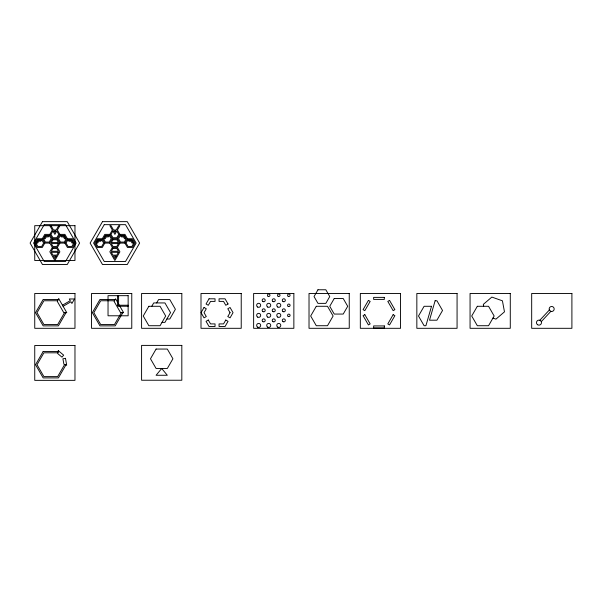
<?xml version="1.0" encoding="UTF-8"?>
<svg xmlns="http://www.w3.org/2000/svg" width="602" height="602" viewBox="0 0 602 602"><rect width="100%" height="100%" fill="white"/><g stroke="black" fill="none" stroke-linecap="round" stroke-linejoin="round"><path stroke-width="0.9" d="M42.291 238.731L37.256 238.731L34.743 243.08L37.256 247.437L42.291 247.437L44.804 243.08L42.291 238.731L44.804 234.374L49.831 234.374L52.344 230.017L49.831 225.667M58.725 225.667L56.212 230.017L53.503 230.017L50.989 225.667M59.884 225.667L57.371 230.017L59.884 234.374L57.371 238.731L59.884 243.08L57.371 247.437L59.884 251.794L54.857 260.5L49.831 251.794L52.344 247.437L49.831 243.08L52.344 238.731L49.831 234.374M67.424 238.731L72.458 238.731L74.972 243.08L72.458 247.437L67.424 247.437L64.911 243.08L67.424 238.731L64.911 234.374L59.884 234.374M102.31 238.731L97.283 238.731L94.762 243.08L97.283 247.437L102.31 247.437L104.823 243.08L102.31 238.731L104.823 234.374L109.85 234.374L112.363 230.017L109.85 225.667L111.009 225.667L113.522 230.017L116.231 230.017L118.745 225.667L119.903 225.667L117.39 230.017L119.903 234.374L117.39 238.731L119.903 243.08L117.39 247.437L119.903 251.794L114.877 260.5L109.85 251.794L112.363 247.437L109.85 243.08L112.363 238.731L109.85 234.374M64.534 312.664L57.664 324.568L43.916 324.568L37.038 312.664L43.916 300.752L57.664 300.752M66.039 312.664L58.409 325.87L43.163 325.87L35.541 312.664L43.163 299.457L58.409 299.457M127.451 238.731L132.478 238.731L134.991 243.08L132.478 247.437L127.451 247.437L124.938 243.08L127.451 238.731L124.938 234.374L119.903 234.374M121.341 312.664L114.463 324.568L100.715 324.568L93.844 312.664L100.715 300.752L114.463 300.752M122.838 312.664L115.215 325.87L99.962 325.87L92.339 312.664L99.962 299.457L115.215 299.457M151.772 306.29L153.713 302.934L164.933 302.934L170.547 312.649L164.933 322.371L162.013 322.371M156.633 302.934L158.574 299.578L169.794 299.578L175.4 309.293L169.794 319.015L166.867 319.015M539.806 320.256L549.37 309.985M541.281 321.634L550.845 311.354M62.465 305.169L70.284 300.654L69.305 298.968L74.505 298.968L71.909 303.468L70.931 301.783L63.112 306.298M52.344 238.731L57.371 238.731M112.363 238.731L117.39 238.731M44.804 243.08L49.831 243.08M59.884 243.08L64.911 243.08M104.823 243.08L109.85 243.08M119.903 243.08L124.938 243.08M52.344 247.437L57.371 247.437M112.363 247.437L117.39 247.437M128.143 305.229L118.09 305.229L118.09 306.237L128.143 306.237M118.09 305.733L117.586 305.733L117.586 295.672M492.955 318.082L495.95 319.135L504.476 311.844L502.422 300.812L491.842 297.079L483.316 304.371L483.669 306.29M117.586 302.264L115.592 298.803L114.087 301.406L120.588 312.664L123.591 312.664L119.881 306.237M118.594 304.002L119.301 305.229M118.594 295.672L118.594 305.229M58.296 350.673L57.777 353.63L61.983 357.159L63.654 355.165L58.296 350.673M431.514 306.29L425.907 325.72L424.101 325.72L418.495 316.005L424.101 306.29L431.514 306.29M435.118 300.759L429.512 320.196L436.924 320.196L442.53 310.481L436.924 300.759L435.118 300.759M42.479 221.641L30.1 243.08L42.479 264.526L67.236 264.526L79.614 243.08L67.236 221.641L42.479 221.641M44.217 224.659L33.584 243.08L44.217 261.509L65.498 261.509L76.13 243.08L65.498 224.659L44.217 224.659M37.836 239.731L35.909 243.08L37.836 246.436L41.704 246.436L43.637 243.08L41.704 239.731L37.836 239.731M38.129 240.236L36.489 243.08L37.648 243.08L38.709 241.244L40.838 241.244L41.418 240.236L38.129 240.236M45.383 235.382L43.449 238.731L45.383 242.079L49.251 242.079L51.185 238.731L49.251 235.382L45.383 235.382M45.669 235.886L44.029 238.731L45.188 238.731L46.256 236.887L48.378 236.887L48.958 235.886L45.669 235.886M52.923 231.025L50.989 234.374L52.923 237.722L56.791 237.722L58.725 234.374L56.791 231.025L54.857 234.374L52.923 231.025M55.632 231.025L54.857 232.364L54.082 231.025L55.632 231.025M52.923 239.731L51.283 242.583L58.432 242.583L56.791 239.731L52.923 239.731M52.923 248.445L51.283 251.29L58.432 251.29L56.791 248.445L52.923 248.445M60.463 235.382L58.529 238.731L60.463 242.079L64.331 242.079L66.265 238.731L64.331 235.382L60.463 235.382M58.432 243.584L56.791 246.436L52.923 246.436L51.283 243.584L58.432 243.584M56.212 256.143L54.857 258.491L53.503 256.143L56.212 256.143M58.432 252.298L56.791 255.143L52.923 255.143L51.283 252.298L58.432 252.298M68.011 239.731L66.077 243.08L68.011 246.436L71.871 246.436L73.805 243.08L71.871 239.731L68.011 239.731M102.498 221.641L90.119 243.08L102.498 264.526L127.255 264.526L139.634 243.08L127.255 221.641L102.498 221.641M58.785 298.803L57.288 301.406L63.789 312.664L66.784 312.664L58.785 298.803M104.244 224.659L93.603 243.08L104.244 261.509L125.517 261.509L136.15 243.08L125.517 224.659L104.244 224.659M97.863 239.731L95.929 243.08L97.863 246.436L101.73 246.436L103.664 243.08L101.73 239.731L97.863 239.731M98.149 240.236L96.508 243.08L97.667 243.08L98.728 241.244L100.858 241.244L101.437 240.236L98.149 240.236M105.403 235.382L103.469 238.731L105.403 242.079L109.271 242.079L111.204 238.731L109.271 235.382L105.403 235.382M105.696 235.886L104.048 238.731L105.215 238.731L106.276 236.887L108.398 236.887L108.977 235.886L105.696 235.886M43.163 351.5L35.541 364.707L43.163 377.913L58.409 377.913L66.039 364.707L64.534 364.707L57.664 376.611L43.916 376.611L37.038 364.707L43.916 352.802L57.664 352.802L58.409 351.5L43.163 351.5M112.943 231.025L111.009 234.374L112.943 237.722L116.811 237.722L118.745 234.374L116.811 231.025L114.877 234.374L112.943 231.025M115.652 231.025L114.877 232.364L114.109 231.025L115.652 231.025M112.943 239.731L111.302 242.583L118.459 242.583L116.811 239.731L112.943 239.731M112.943 248.445L111.302 251.29L118.459 251.29L116.811 248.445L112.943 248.445M120.49 235.382L118.556 238.731L120.49 242.079L124.351 242.079L126.285 238.731L124.351 235.382L120.49 235.382M118.459 243.584L116.811 246.436L112.943 246.436L111.302 243.584L118.459 243.584M116.231 256.143L114.877 258.491L113.522 256.143L116.231 256.143M118.459 252.298L116.811 255.143L112.943 255.143L111.302 252.298L118.459 252.298M128.03 239.731L126.096 243.08L128.03 246.436L131.898 246.436L133.832 243.08L131.898 239.731L128.03 239.731M148.852 306.29L143.246 316.005L148.852 325.72L160.072 325.72L165.685 316.005L160.072 306.29L148.852 306.29M156.091 349.055L150.485 358.777L156.091 368.492L167.311 368.492L172.924 358.777L167.311 349.055L156.091 349.055M204.04 307.471L201.045 312.664L204.04 317.848L206.29 316.547L204.048 312.664L206.29 308.773L204.04 307.471M209.044 298.803L206.05 303.987L208.3 305.289L210.549 301.406L215.034 301.406L215.034 298.803L209.044 298.803M225.788 320.031L223.545 323.914L219.053 323.914L219.053 326.517L225.043 326.517L228.038 321.333L225.788 320.031M230.047 312.664L227.797 316.547L230.054 317.848L233.042 312.664L230.054 307.471L227.797 308.773L230.047 312.664M317.969 289.765L314.041 296.568L317.969 303.37L325.825 303.37L329.745 296.568L325.825 289.765L317.969 289.765M316.283 306.29L310.677 316.005L316.283 325.72L327.503 325.72L333.117 316.005L327.503 306.29L316.283 306.29M334.238 298.517L329.745 306.29L334.238 314.063L343.215 314.063L347.7 306.29L343.215 298.517L334.238 298.517M368.416 300.398L363.081 309.646L364.827 310.647L370.162 301.406L368.416 300.398M393.144 314.673L387.808 323.914L389.547 324.922L394.882 315.674L393.144 314.673M477.326 306.29L471.712 316.005L477.326 325.72L488.546 325.72L494.152 316.005L488.546 306.29L477.326 306.29M161.705 368.492L156.091 375.272L167.311 375.272L161.705 368.492M228.038 303.987L225.788 305.289L223.545 301.406L219.053 301.406L219.053 298.803L225.043 298.803L228.038 303.987M208.3 320.031L206.05 321.333L209.044 326.517L215.034 326.517L215.034 323.914L210.549 323.914L208.3 320.031M364.827 314.673L363.081 315.674L368.416 324.922L370.162 323.914L364.827 314.673M389.547 300.398L387.808 301.406L393.144 310.647L394.882 309.646L389.547 300.398M65.483 358.333L62.924 358.784L63.88 364.195L66.694 365.218L65.483 358.333M74.972 225.667L34.743 225.667L34.743 260.5L74.972 260.5L74.972 225.667M64.045 235.886L60.757 235.886L61.336 236.887L63.458 236.887L64.527 238.731L65.686 238.731L64.045 235.886M124.065 235.886L120.776 235.886L121.356 236.887L123.485 236.887L124.546 238.731L125.705 238.731L124.065 235.886M71.585 240.236L68.297 240.236L68.876 241.244L71.006 241.244L72.067 243.08L73.226 243.08L71.585 240.236M131.605 240.236L128.316 240.236L128.903 241.244L131.025 241.244L132.086 243.08L133.253 243.08L131.605 240.236M74.972 293.475L34.743 293.475L34.743 328.308L74.972 328.308L74.972 293.475M131.77 293.475L91.549 293.475L91.549 328.308L131.77 328.308L131.77 293.475M181.819 293.475L141.59 293.475L141.59 328.308L181.819 328.308L181.819 293.475M241.229 293.475L201 293.475L201 328.308L241.229 328.308L241.229 293.475M293.859 293.475L253.63 293.475L253.63 328.308L293.859 328.308L293.859 293.475M349.25 293.475L309.022 293.475L309.022 328.308L349.25 328.308L349.25 293.475M400.548 293.475L360.327 293.475L360.327 328.308L400.548 328.308L400.548 293.475M457.068 293.475L416.84 293.475L416.84 328.308L457.068 328.308L457.068 293.475M510.285 293.475L470.064 293.475L470.064 328.308L510.285 328.308L510.285 293.475M571.9 293.475L531.679 293.475L531.679 328.308L571.9 328.308L571.9 293.475M128.143 295.672L108.036 295.672L108.036 315.787L128.143 315.787L128.143 295.672M384.324 297.38L373.646 297.38L373.646 299.39L384.324 299.39L384.324 297.38M384.324 325.93L373.646 325.93L373.646 327.94L384.324 327.94L384.324 325.93M181.819 345.397L141.59 345.397L141.59 380.238L181.819 380.238L181.819 345.397M74.972 345.518L34.743 345.518L34.743 380.359L74.972 380.359L74.972 345.518M550.416 311.159A2.513 2.513 0 0 0 554.186 308.976A2.513 2.513 0 0 0 550.416 306.802A2.513 2.513 0 0 0 550.416 311.159M537.563 324.711A2.513 2.513 0 0 0 541.484 322.815A2.513 2.513 0 0 0 537.879 320.369A2.513 2.513 0 0 0 537.563 324.711M257.656 327.157A2.009 2.009 0 0 0 260.674 325.419A2.009 2.009 0 0 0 257.656 323.673A2.009 2.009 0 0 0 257.656 327.157M267.709 327.157A2.009 2.009 0 0 0 270.727 325.419A2.009 2.009 0 0 0 267.709 323.673A2.009 2.009 0 0 0 267.709 327.157M277.77 327.157A2.009 2.009 0 0 0 280.78 325.419A2.009 2.009 0 0 0 277.77 323.673A2.009 2.009 0 0 0 277.77 327.157M257.656 317.103A2.009 2.009 0 0 0 260.674 315.358A2.009 2.009 0 0 0 257.656 313.619A2.009 2.009 0 0 0 257.656 317.103M277.77 307.05A2.009 2.009 0 0 0 280.78 305.304A2.009 2.009 0 0 0 277.77 303.566A2.009 2.009 0 0 0 277.77 307.05M267.709 307.05A2.009 2.009 0 0 0 270.727 305.304A2.009 2.009 0 0 0 267.709 303.566A2.009 2.009 0 0 0 267.709 307.05M257.656 307.05A2.009 2.009 0 0 0 260.674 305.304A2.009 2.009 0 0 0 257.656 303.566A2.009 2.009 0 0 0 257.656 307.05M277.77 317.103A2.009 2.009 0 0 0 280.78 315.358A2.009 2.009 0 0 0 277.77 313.619A2.009 2.009 0 0 0 277.77 317.103M267.709 317.103A2.009 2.009 0 0 0 270.727 315.358A2.009 2.009 0 0 0 267.709 313.619A2.009 2.009 0 0 0 267.709 317.103M262.931 321.694A1.505 1.505 0 0 0 265.196 320.392A1.505 1.505 0 0 0 262.931 319.083A1.505 1.505 0 0 0 262.931 321.694M272.992 321.694A1.505 1.505 0 0 0 275.249 320.392A1.505 1.505 0 0 0 272.992 319.083A1.505 1.505 0 0 0 272.992 321.694M283.045 321.694A1.505 1.505 0 0 0 285.31 320.392A1.505 1.505 0 0 0 283.045 319.083A1.505 1.505 0 0 0 283.045 321.694M283.045 311.64A1.505 1.505 0 0 0 285.31 310.331A1.505 1.505 0 0 0 283.045 309.029A1.505 1.505 0 0 0 283.045 311.64M272.992 311.64A1.505 1.505 0 0 0 275.249 310.331A1.505 1.505 0 0 0 272.992 309.029A1.505 1.505 0 0 0 272.992 311.64M262.931 311.64A1.505 1.505 0 0 0 265.196 310.331A1.505 1.505 0 0 0 262.931 309.029A1.505 1.505 0 0 0 262.931 311.64M262.931 301.579A1.505 1.505 0 0 0 265.196 300.278A1.505 1.505 0 0 0 262.931 298.968A1.505 1.505 0 0 0 262.931 301.579M272.992 301.579A1.505 1.505 0 0 0 275.249 300.278A1.505 1.505 0 0 0 272.992 298.968A1.505 1.505 0 0 0 272.992 301.579M283.045 301.579A1.505 1.505 0 0 0 285.31 300.278A1.505 1.505 0 0 0 283.045 298.968A1.505 1.505 0 0 0 283.045 301.579M268.086 296.334A1.257 1.257 0 0 0 269.974 295.251A1.257 1.257 0 0 0 268.086 294.16A1.257 1.257 0 0 0 268.086 296.334M278.147 296.334A1.257 1.257 0 0 0 280.028 295.251A1.257 1.257 0 0 0 278.147 294.16A1.257 1.257 0 0 0 278.147 296.334M288.2 296.334A1.257 1.257 0 0 0 290.089 295.251A1.257 1.257 0 0 0 288.2 294.16A1.257 1.257 0 0 0 288.2 296.334M288.2 306.395A1.257 1.257 0 0 0 290.089 305.304A1.257 1.257 0 0 0 288.2 304.213A1.257 1.257 0 0 0 288.2 306.395M288.2 316.449A1.257 1.257 0 0 0 290.089 315.358A1.257 1.257 0 0 0 288.2 314.274A1.257 1.257 0 0 0 288.2 316.449"/></g></svg>
